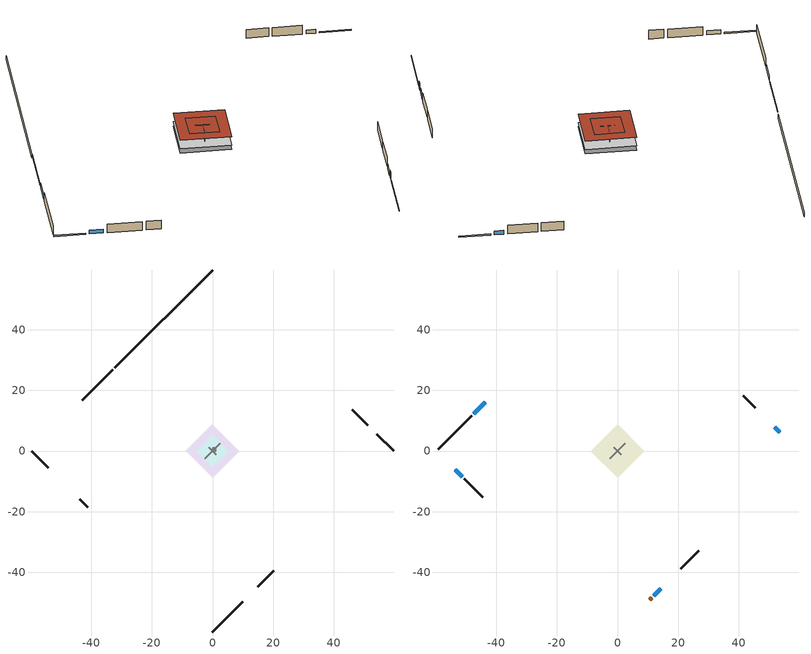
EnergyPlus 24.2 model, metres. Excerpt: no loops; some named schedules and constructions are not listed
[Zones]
crawlspace - vented
 floor foundation (Slab2 construction): -8.88,0 0,8.88 8.88,0 0,-8.88 z-0.91
 wall outside (RimJoist1 construction): -32.99,26.72 -42.92,16.79 z0.3:0.61
 wall outside (RimJoist2 construction): 59.71,0 54.19,5.52 z0.3:0.61
 wall outside (RimJoist3 construction): 0,-59.71 9.94,-49.77 z0.3:0.61
 wall outside (RimJoist4 construction): -59.71,0 -54.19,-5.52 z0.3:0.61
 wall foundation (FoundationWall1 construction): 0,59.71 -32.33,27.38 z-0.91:0.3
furnace airloop ret air zone
 floor adiabatic (AdiabaticConst): 0,0 0,1 1,1 1,0 z0
 wall adiabatic (AdiabaticConst): 0,1 0,0 1,0 1,1 0,1 z0:1
 ceiling adiabatic (AdiabaticConst): 1,0 1,1 0,1 0,0 z1
garage
 floor foundation (Slab1 construction): -5.17,0 0,5.17 5.17,0 0,-5.17 z0
 wall outside (Wall1 construction): 51.26,8.45 46.09,13.62 z0.3:2.74
 wall outside (Wall2 construction): 14.99,-44.72 20.16,-39.55 z0.3:2.74
 wall outside (Wall9 construction): -43.75,-15.96 -41.16,-18.55 z0.3:2.74
 wall to conditioned space (Wall5 construction Reversed): 2.59,2.59 -2.59,-2.59 z0.3:2.74
 wall to conditioned space (Wall6 construction Reversed): -1.29,1.29 1.29,-1.29 z0.3:2.74
 roof outside (Roof1 construction): 0,5.17 -5.17,0 0,-5.17 5.17,0 z2.74
conditioned space
 floor to crawlspace - vented (Floor1 construction): -8.88,0 0,8.88 8.88,0 0,-8.88 z0.3
 wall outside (AdiabaticWallConstruction 1): 10.59,-49.12 11.24,-48.47 z0.3:2.34
 wall outside (AdiabaticWallConstruction): -43.58,16.13 -47.44,12.27 z0.3:1.52; 53.54,6.17 51.92,7.79 z0.3:1.34; 11.9,-47.81 14.33,-45.38 z0.3:1.46; -53.54,-6.17 -51.15,-8.56 z0.3:1.4
 wall outside (Wall3 construction): -48.1,11.61 -59.05,0.66 z0.3:2.74
 wall outside (Wall4 construction): 45.43,14.28 41.55,18.16 z0.3:2.74
 wall outside (Wall7 construction): 20.82,-38.89 26.83,-32.88 z0.3:2.74
 wall outside (Wall8 construction): -50.49,-9.22 -44.41,-15.3 z0.3:2.74
 window (WindowConstruction): -43.58,16.13 -47.44,12.27 z0.3:1.52
 window (WindowConstruction 1): 53.54,6.17 51.92,7.79 z0.3:1.34
 window (WindowConstruction 2): 11.9,-47.81 14.33,-45.38 z0.3:1.46
 window (WindowConstruction 3): -53.54,-6.17 -51.15,-8.56 z0.3:1.4
 door (Door): 10.59,-49.12 11.24,-48.47 z0.3:2.34
 roof outside (Roof2 construction): 0,8.88 -8.88,0 0,-8.88 8.88,0 z2.74
[Material] Roughness=Rough; Thermal Absorptance=0.9
Name | Thickness {m} | Conductivity {W/m-K} | Density {kg/m3} | Specific Heat {J/kg-K} | Solar Absorptance | Visible Absorptance
floor covering | 0.0127 | 0.0433444 | 54.468 | 1339.84 | 0.6 | 0.6
floor stud and cavity | 0.1397 | 0.923637 | 92.3553 | 1139.71 | 0.7 | 0.7
gypsum board | 0.0127 | 0.160291 | 801 | 837.4 | 0.6 | 0.6
osb sheathing 0.5 in. 1 | 0.0127 | 0.115458 | 512.64 | 1214.23 | 0.7 | 0.7
osb sheathing 0.75 in. | 0.01905 | 0.115458 | 512.64 | 1214.23 | 0.7 | 0.7
wall rigid ins 1; wall rigid ins 2 | 0.051816 | 0.029427 | 32.04 | 1214.23 | 0.7 | 0.7
wall stud and cavity 2 | 0.1397 | 0.222524 | 139.0536 | 1170.24 | 0.7 | 0.7
[Construction]
Floor1 construction Reversed: floor covering, osb sheathing 0.75 in., floor stud and cavity
Wall5 construction: wall rigid ins 1, osb sheathing 0.5 in. 1, wall stud and cavity 2, gypsum board
Wall6 construction: wall rigid ins 2, osb sheathing 0.5 in. 1, wall stud and cavity 2, gypsum board
[EnergyManagementSystem:ProgramCallingManager]
infil_program_calling_manager: BeginZoneTimestepAfterInitHeatBalance; infil_program
natural_vent_program_calling_manager: BeginZoneTimestepAfterInitHeatBalance; natural_vent_program
total_airflows_program_calling_manager: EndOfZoneTimestepAfterZoneReporting; total_airflows_program
total_loads_program_calling_manager: EndOfZoneTimestepAfterZoneReporting; total_loads_program
unmet_hours_program_calling_manager: EndOfZoneTimestepBeforeZoneReporting; unmet_hours_program
water_heater_hpwh_EC_adj_ProgramManager: EndOfSystemTimestepBeforeHVACReporting; water_heater_hpwh_EC_adj
water_heater_ProgramManager: InsideHVACSystemIterationLoop; water_heater_Control; water_heater_InletAir
[EnergyManagementSystem:OutputVariable]
Name | EMS Variable | Type of Data in Variable | Update Frequency | EMS Program or Subroutine | Units
furnace supply fan disaggregate htg primary | furnace_supply_fan_primary_htg | Summed | SystemTimestep | furnace_supply_fan_disaggregate_program | J
loads_htg_tot_peakload_outvar; loads_htg_tot_annual_outvar; loads_htg_tot_timeseries_outvar | loads_htg_tot | Summed | ZoneTimestep | total_loads_program | J
loads_clg_tot_peakload_outvar; loads_clg_tot_annual_outvar; loads_clg_tot_timeseries_outvar | loads_clg_tot | Summed | ZoneTimestep | total_loads_program | J
htg_unmet_hours_annual_outvar; htg_unmet_hours_timeseries_outvar | htg_unmet_hours | Summed | ZoneTimestep | unmet_hours_program | hr
clg_unmet_hours_annual_outvar; clg_unmet_hours_timeseries_outvar | clg_unmet_hours | Summed | ZoneTimestep | unmet_hours_program | hr
loads_htg_roofs_annual_outvar; loads_htg_roofs_timeseries_outvar | loads_htg_roofs | Summed | ZoneTimestep | component_loads_program | J
loads_htg_ceilings_annual_outvar; loads_htg_ceilings_timeseries_outvar | loads_htg_ceilings | Summed | ZoneTimestep | component_loads_program | J
loads_htg_walls_annual_outvar; loads_htg_walls_timeseries_outvar | loads_htg_walls | Summed | ZoneTimestep | component_loads_program | J
loads_htg_rim_joists_annual_outvar; loads_htg_rim_joists_timeseries_outvar | loads_htg_rim_joists | Summed | ZoneTimestep | component_loads_program | J
loads_htg_foundation_walls_annual_outvar; loads_htg_foundation_walls_timeseries_outvar | loads_htg_foundation_walls | Summed | ZoneTimestep | component_loads_program | J
loads_htg_doors_annual_outvar; loads_htg_doors_timeseries_outvar | loads_htg_doors | Summed | ZoneTimestep | component_loads_program | J
loads_htg_windows_conduction_annual_outvar; loads_htg_windows_conduction_timeseries_outvar | loads_htg_windows_conduction | Summed | ZoneTimestep | component_loads_program | J
loads_htg_windows_solar_annual_outvar; loads_htg_windows_solar_timeseries_outvar | loads_htg_windows_solar | Summed | ZoneTimestep | component_loads_program | J
loads_htg_skylights_conduction_annual_outvar; loads_htg_skylights_conduction_timeseries_outvar | loads_htg_skylights_conduction | Summed | ZoneTimestep | component_loads_program | J
loads_htg_skylights_solar_annual_outvar; loads_htg_skylights_solar_timeseries_outvar | loads_htg_skylights_solar | Summed | ZoneTimestep | component_loads_program | J
loads_htg_floors_annual_outvar; loads_htg_floors_timeseries_outvar | loads_htg_floors | Summed | ZoneTimestep | component_loads_program | J
loads_htg_slabs_annual_outvar; loads_htg_slabs_timeseries_outvar | loads_htg_slabs | Summed | ZoneTimestep | component_loads_program | J
loads_htg_internal_mass_annual_outvar; loads_htg_internal_mass_timeseries_outvar | loads_htg_internal_mass | Summed | ZoneTimestep | component_loads_program | J
loads_htg_infil_annual_outvar; loads_htg_infil_timeseries_outvar | loads_htg_infil | Summed | ZoneTimestep | component_loads_program | J
loads_htg_natvent_annual_outvar; loads_htg_natvent_timeseries_outvar | loads_htg_natvent | Summed | ZoneTimestep | component_loads_program | J
loads_htg_mechvent_annual_outvar; loads_htg_mechvent_timeseries_outvar | loads_htg_mechvent | Summed | ZoneTimestep | component_loads_program | J
loads_htg_whf_annual_outvar; loads_htg_whf_timeseries_outvar | loads_htg_whf | Summed | ZoneTimestep | component_loads_program | J
loads_htg_ducts_annual_outvar; loads_htg_ducts_timeseries_outvar | loads_htg_ducts | Summed | ZoneTimestep | component_loads_program | J
loads_htg_intgains_annual_outvar; loads_htg_intgains_timeseries_outvar | loads_htg_intgains | Summed | ZoneTimestep | component_loads_program | J
loads_htg_lighting_annual_outvar; loads_htg_lighting_timeseries_outvar | loads_htg_lighting | Summed | ZoneTimestep | component_loads_program | J
loads_clg_roofs_annual_outvar; loads_clg_roofs_timeseries_outvar | loads_clg_roofs | Summed | ZoneTimestep | component_loads_program | J
loads_clg_ceilings_annual_outvar; loads_clg_ceilings_timeseries_outvar | loads_clg_ceilings | Summed | ZoneTimestep | component_loads_program | J
loads_clg_walls_annual_outvar; loads_clg_walls_timeseries_outvar | loads_clg_walls | Summed | ZoneTimestep | component_loads_program | J
loads_clg_rim_joists_annual_outvar; loads_clg_rim_joists_timeseries_outvar | loads_clg_rim_joists | Summed | ZoneTimestep | component_loads_program | J
loads_clg_foundation_walls_annual_outvar; loads_clg_foundation_walls_timeseries_outvar | loads_clg_foundation_walls | Summed | ZoneTimestep | component_loads_program | J
loads_clg_doors_annual_outvar; loads_clg_doors_timeseries_outvar | loads_clg_doors | Summed | ZoneTimestep | component_loads_program | J
loads_clg_windows_conduction_annual_outvar; loads_clg_windows_conduction_timeseries_outvar | loads_clg_windows_conduction | Summed | ZoneTimestep | component_loads_program | J
loads_clg_windows_solar_annual_outvar; loads_clg_windows_solar_timeseries_outvar | loads_clg_windows_solar | Summed | ZoneTimestep | component_loads_program | J
loads_clg_skylights_conduction_annual_outvar; loads_clg_skylights_conduction_timeseries_outvar | loads_clg_skylights_conduction | Summed | ZoneTimestep | component_loads_program | J
loads_clg_skylights_solar_annual_outvar; loads_clg_skylights_solar_timeseries_outvar | loads_clg_skylights_solar | Summed | ZoneTimestep | component_loads_program | J
loads_clg_floors_annual_outvar; loads_clg_floors_timeseries_outvar | loads_clg_floors | Summed | ZoneTimestep | component_loads_program | J
loads_clg_slabs_annual_outvar; loads_clg_slabs_timeseries_outvar | loads_clg_slabs | Summed | ZoneTimestep | component_loads_program | J
loads_clg_internal_mass_annual_outvar; loads_clg_internal_mass_timeseries_outvar | loads_clg_internal_mass | Summed | ZoneTimestep | component_loads_program | J
loads_clg_infil_annual_outvar; loads_clg_infil_timeseries_outvar | loads_clg_infil | Summed | ZoneTimestep | component_loads_program | J
loads_clg_natvent_annual_outvar; loads_clg_natvent_timeseries_outvar | loads_clg_natvent | Summed | ZoneTimestep | component_loads_program | J
loads_clg_mechvent_annual_outvar; loads_clg_mechvent_timeseries_outvar | loads_clg_mechvent | Summed | ZoneTimestep | component_loads_program | J
loads_clg_whf_annual_outvar; loads_clg_whf_timeseries_outvar | loads_clg_whf | Summed | ZoneTimestep | component_loads_program | J
loads_clg_ducts_annual_outvar; loads_clg_ducts_timeseries_outvar | loads_clg_ducts | Summed | ZoneTimestep | component_loads_program | J
loads_clg_intgains_annual_outvar; loads_clg_intgains_timeseries_outvar | loads_clg_intgains | Summed | ZoneTimestep | component_loads_program | J
loads_clg_lighting_annual_outvar; loads_clg_lighting_timeseries_outvar | loads_clg_lighting | Summed | ZoneTimestep | component_loads_program | J
total_infil_flow_rate_timeseries_outvar | total_infil_flow_rate | Averaged | ZoneTimestep | total_airflows_program | m^3/s
total_mechvent_flow_rate_timeseries_outvar | total_mechvent_flow_rate | Averaged | ZoneTimestep | total_airflows_program | m^3/s
total_natvent_flow_rate_timeseries_outvar | total_natvent_flow_rate | Averaged | ZoneTimestep | total_airflows_program | m^3/s
total_whf_flow_rate_timeseries_outvar | total_whf_flow_rate | Averaged | ZoneTimestep | total_airflows_program | m^3/s
[Schedule:Day:Interval]
trans schedule winter=0.85 summer=0.7 day; trans schedule winter=0.85 summer=0.7 day 2: No, 24:00, 0.85
trans schedule winter=0.85 summer=0.7 day 1: No, 24:00, 0.7
trans schedule winter=0.85 summer=0.7 default day; mech vent bath fan 0 schedule default day; mech vent range fan 0 schedule default day; misc permanent spa heater schedule default day; misc permanent spa pump schedule default day; general water use schedule default day; cooling season schedule day; cooling season schedule day 2; cooling season schedule default day; exterior lighting schedule default day; natural vent schedule default day: No, 24:00, 0
mech vent bath fan 0 schedule day: No, 01:00, 1, 24:00, 0
mech vent range fan 0 schedule day: No, 07:00, 0, 08:00, 1, 24:00, 0
misc permanent spa heater schedule day; misc permanent spa heater schedule day 6: No, 01:00, 0.145464, 02:00, 0.175769, 03:00, 0.145464, 04:00, 0.175769, 05:00, 0.284867, 06:00, 0.406087, 07:00, 0.345477, 09:00, 0.145464, 10:00, 0.115159, 11:00, 0.090915, 14:00, 0.084854, 15:00, 0.145464, 16:00, 0.351538, 17:00, 0.763686, 18:00, 0.739442, 19:00, 0.412148, 20:00, 0.369721, 21:00, 0.309111, 22:00, 0.260623, 24:00, 0.145464
misc permanent spa heater schedule day 1: No, 01:00, 0.145116, 02:00, 0.175349, 03:00, 0.145116, 04:00, 0.175349, 05:00, 0.284186, 06:00, 0.405117, 07:00, 0.344652, 09:00, 0.145116, 10:00, 0.114884, 11:00, 0.0906978, 14:00, 0.0846513, 15:00, 0.145116, 16:00, 0.350698, 17:00, 0.761861, 18:00, 0.737675, 19:00, 0.411163, 20:00, 0.368838, 21:00, 0.308372, 22:00, 0.26, 24:00, 0.145116
misc permanent spa heater schedule day 2: No, 01:00, 0.188391, 02:00, 0.227639, 03:00, 0.188391, 04:00, 0.227639, 05:00, 0.368932, 06:00, 0.525924, 07:00, 0.447428, 09:00, 0.188391, 10:00, 0.149143, 11:00, 0.117744, 14:00, 0.109895, 15:00, 0.188391, 16:00, 0.455277, 17:00, 0.989051, 18:00, 0.957653, 19:00, 0.533774, 20:00, 0.478826, 21:00, 0.40033, 22:00, 0.337533, 24:00, 0.188391
misc permanent spa heater schedule day 3; misc permanent spa pump schedule day 5; misc permanent spa pump schedule day 7: No, 01:00, 0.190476, 02:00, 0.230159, 03:00, 0.190476, 04:00, 0.230159, 05:00, 0.373016, 06:00, 0.531746, 07:00, 0.452381, 09:00, 0.190476, 10:00, 0.150794, 11:00, 0.119048, 14:00, 0.111111, 15:00, 0.190476, 16:00, 0.460317, 17:00, 1, 18:00, 0.968254, 19:00, 0.539683, 20:00, 0.484127, 21:00, 0.404762, 22:00, 0.34127, 24:00, 0.190476
misc permanent spa heater schedule day 4: No, 01:00, 0.1618, 02:00, 0.195509, 03:00, 0.1618, 04:00, 0.195509, 05:00, 0.316859, 06:00, 0.451693, 07:00, 0.384276, 09:00, 0.1618, 10:00, 0.128092, 11:00, 0.101125, 14:00, 0.0943836, 15:00, 0.1618, 16:00, 0.391018, 17:00, 0.849453, 18:00, 0.822486, 19:00, 0.458435, 20:00, 0.411243, 21:00, 0.343826, 22:00, 0.289893, 24:00, 0.1618
misc permanent spa heater schedule day 5: No, 01:00, 0.160758, 02:00, 0.194249, 03:00, 0.160758, 04:00, 0.194249, 05:00, 0.314817, 06:00, 0.448782, 07:00, 0.3818, 09:00, 0.160758, 10:00, 0.127267, 11:00, 0.100474, 14:00, 0.0937753, 15:00, 0.160758, 16:00, 0.388498, 17:00, 0.843978, 18:00, 0.817185, 19:00, 0.45548, 20:00, 0.408593, 21:00, 0.34161, 22:00, 0.288024, 24:00, 0.160758
misc permanent spa pump schedule day; misc permanent spa pump schedule day 2; misc permanent spa pump schedule day 4; misc permanent spa pump schedule day 8; misc permanent spa pump schedule day 10: No, 01:00, 0.151232, 02:00, 0.182738, 03:00, 0.151232, 04:00, 0.182738, 05:00, 0.296162, 06:00, 0.422188, 07:00, 0.359175, 09:00, 0.151232, 10:00, 0.119725, 11:00, 0.0945197, 14:00, 0.0882184, 15:00, 0.151232, 16:00, 0.365476, 17:00, 0.793966, 18:00, 0.76876, 19:00, 0.428489, 20:00, 0.38438, 21:00, 0.321367, 22:00, 0.270956, 24:00, 0.151232
misc permanent spa pump schedule day 1: No, 01:00, 0.152381, 02:00, 0.184127, 03:00, 0.152381, 04:00, 0.184127, 05:00, 0.298413, 06:00, 0.425397, 07:00, 0.361905, 09:00, 0.152381, 10:00, 0.120635, 11:00, 0.0952381, 14:00, 0.0888889, 15:00, 0.152381, 16:00, 0.368254, 17:00, 0.8, 18:00, 0.774603, 19:00, 0.431746, 20:00, 0.387302, 21:00, 0.32381, 22:00, 0.273016, 24:00, 0.152381
misc permanent spa pump schedule day 3; misc permanent spa pump schedule day 9: No, 01:00, 0.150246, 02:00, 0.181548, 03:00, 0.150246, 04:00, 0.181548, 05:00, 0.294232, 06:00, 0.419438, 07:00, 0.356835, 09:00, 0.150246, 10:00, 0.118945, 11:00, 0.0939039, 14:00, 0.0876437, 15:00, 0.150246, 16:00, 0.363095, 17:00, 0.788793, 18:00, 0.763752, 19:00, 0.425698, 20:00, 0.381876, 21:00, 0.319273, 22:00, 0.269191, 24:00, 0.150246
misc permanent spa pump schedule day 6: No, 01:00, 0.190148, 02:00, 0.229762, 03:00, 0.190148, 04:00, 0.229762, 05:00, 0.372373, 06:00, 0.530829, 07:00, 0.451601, 09:00, 0.190148, 10:00, 0.150534, 11:00, 0.118842, 14:00, 0.11092, 15:00, 0.190148, 16:00, 0.459524, 17:00, 0.998276, 18:00, 0.966585, 19:00, 0.538752, 20:00, 0.483292, 21:00, 0.404064, 22:00, 0.340681, 24:00, 0.190148
general water use schedule day: No, 01:00, 0.315068, 03:00, 0.287671, 04:00, 0.342466, 05:00, 0.369863, 06:00, 0.520548, 07:00, 0.60274, 08:00, 0.534247, 10:00, 0.506849, 11:00, 0.465753, 14:00, 0.479452, 15:00, 0.534247, 16:00, 0.589041, 17:00, 0.69863, 18:00, 0.876712, 19:00, 0.890411, 20:00, 0.986301, 21:00, 1, 22:00, 0.863014, 23:00, 0.616438, 24:00, 0.465753
cooling season schedule day 1; natural vent schedule day: No, 24:00, 1
exterior lighting schedule day: No, 01:00, 0.566667, 03:00, 0.524167, 05:00, 0.495833, 06:00, 0.5525, 07:00, 0.623333, 08:00, 0.580833, 09:00, 0.439167, 10:00, 0.354167, 12:00, 0.34, 13:00, 0.354167, 14:00, 0.396667, 15:00, 0.425, 16:00, 0.495833, 17:00, 0.623333, 18:00, 0.793333, 19:00, 0.906667, 20:00, 0.963333, 21:00, 0.991667, 22:00, 0.920833, 23:00, 0.793333, 24:00, 0.665833
exterior lighting schedule day 1: No, 01:00, 0.528571, 03:00, 0.488929, 05:00, 0.4625, 06:00, 0.515357, 07:00, 0.581429, 08:00, 0.541786, 09:00, 0.409643, 10:00, 0.330357, 12:00, 0.317143, 13:00, 0.330357, 14:00, 0.37, 15:00, 0.396429, 16:00, 0.4625, 17:00, 0.581429, 18:00, 0.74, 19:00, 0.845714, 20:00, 0.898571, 21:00, 0.925, 22:00, 0.858929, 23:00, 0.74, 24:00, 0.621071
exterior lighting schedule day 10: No, 01:00, 0.552381, 03:00, 0.510952, 05:00, 0.483333, 06:00, 0.538571, 07:00, 0.607619, 08:00, 0.56619, 09:00, 0.428095, 10:00, 0.345238, 12:00, 0.331429, 13:00, 0.345238, 14:00, 0.386667, 15:00, 0.414286, 16:00, 0.483333, 17:00, 0.607619, 18:00, 0.773333, 19:00, 0.88381, 20:00, 0.939048, 21:00, 0.966667, 22:00, 0.897619, 23:00, 0.773333, 24:00, 0.649048
exterior lighting schedule day 11: No, 01:00, 0.571429, 03:00, 0.528571, 05:00, 0.5, 06:00, 0.557143, 07:00, 0.628571, 08:00, 0.585714, 09:00, 0.442857, 10:00, 0.357143, 12:00, 0.342857, 13:00, 0.357143, 14:00, 0.4, 15:00, 0.428571, 16:00, 0.5, 17:00, 0.628571, 18:00, 0.8, 19:00, 0.914286, 20:00, 0.971429, 21:00, 1, 22:00, 0.928571, 23:00, 0.8, 24:00, 0.671429
exterior lighting schedule day 2: No, 01:00, 0.485714, 03:00, 0.449286, 05:00, 0.425, 06:00, 0.473571, 07:00, 0.534286, 08:00, 0.497857, 09:00, 0.376429, 10:00, 0.303571, 12:00, 0.291429, 13:00, 0.303571, 14:00, 0.34, 15:00, 0.364286, 16:00, 0.425, 17:00, 0.534286, 18:00, 0.68, 19:00, 0.777143, 20:00, 0.825714, 21:00, 0.85, 22:00, 0.789286, 23:00, 0.68, 24:00, 0.570714
exterior lighting schedule day 3: No, 01:00, 0.442857, 03:00, 0.409643, 05:00, 0.3875, 06:00, 0.431786, 07:00, 0.487143, 08:00, 0.453929, 09:00, 0.343214, 10:00, 0.276786, 12:00, 0.265714, 13:00, 0.276786, 14:00, 0.31, 15:00, 0.332143, 16:00, 0.3875, 17:00, 0.487143, 18:00, 0.62, 19:00, 0.708571, 20:00, 0.752857, 21:00, 0.775, 22:00, 0.719643, 23:00, 0.62, 24:00, 0.520357
exterior lighting schedule day 4: No, 01:00, 0.4, 03:00, 0.37, 05:00, 0.35, 06:00, 0.39, 07:00, 0.44, 08:00, 0.41, 09:00, 0.31, 10:00, 0.25, 12:00, 0.24, 13:00, 0.25, 14:00, 0.28, 15:00, 0.3, 16:00, 0.35, 17:00, 0.44, 18:00, 0.56, 19:00, 0.64, 20:00, 0.68, 21:00, 0.7, 22:00, 0.65, 23:00, 0.56, 24:00, 0.47
exterior lighting schedule day 5: No, 01:00, 0.380952, 03:00, 0.352381, 05:00, 0.333333, 06:00, 0.371429, 07:00, 0.419048, 08:00, 0.390476, 09:00, 0.295238, 10:00, 0.238095, 12:00, 0.228571, 13:00, 0.238095, 14:00, 0.266667, 15:00, 0.285714, 16:00, 0.333333, 17:00, 0.419048, 18:00, 0.533333, 19:00, 0.609524, 20:00, 0.647619, 21:00, 0.666667, 22:00, 0.619048, 23:00, 0.533333, 24:00, 0.447619
exterior lighting schedule day 6: No, 01:00, 0.390476, 03:00, 0.36119, 05:00, 0.341667, 06:00, 0.380714, 07:00, 0.429524, 08:00, 0.400238, 09:00, 0.302619, 10:00, 0.244048, 12:00, 0.234286, 13:00, 0.244048, 14:00, 0.273333, 15:00, 0.292857, 16:00, 0.341667, 17:00, 0.429524, 18:00, 0.546667, 19:00, 0.624762, 20:00, 0.66381, 21:00, 0.683333, 22:00, 0.634524, 23:00, 0.546667, 24:00, 0.45881
exterior lighting schedule day 7: No, 01:00, 0.419048, 03:00, 0.387619, 05:00, 0.366667, 06:00, 0.408571, 07:00, 0.460952, 08:00, 0.429524, 09:00, 0.324762, 10:00, 0.261905, 12:00, 0.251429, 13:00, 0.261905, 14:00, 0.293333, 15:00, 0.314286, 16:00, 0.366667, 17:00, 0.460952, 18:00, 0.586667, 19:00, 0.670476, 20:00, 0.712381, 21:00, 0.733333, 22:00, 0.680952, 23:00, 0.586667, 24:00, 0.492381
exterior lighting schedule day 8: No, 01:00, 0.466667, 03:00, 0.431667, 05:00, 0.408333, 06:00, 0.455, 07:00, 0.513333, 08:00, 0.478333, 09:00, 0.361667, 10:00, 0.291667, 12:00, 0.28, 13:00, 0.291667, 14:00, 0.326667, 15:00, 0.35, 16:00, 0.408333, 17:00, 0.513333, 18:00, 0.653333, 19:00, 0.746667, 20:00, 0.793333, 21:00, 0.816667, 22:00, 0.758333, 23:00, 0.653333, 24:00, 0.548333
exterior lighting schedule day 9: No, 01:00, 0.509524, 03:00, 0.47131, 05:00, 0.445833, 06:00, 0.496786, 07:00, 0.560476, 08:00, 0.522262, 09:00, 0.394881, 10:00, 0.318452, 12:00, 0.305714, 13:00, 0.318452, 14:00, 0.356667, 15:00, 0.382143, 16:00, 0.445833, 17:00, 0.560476, 18:00, 0.713333, 19:00, 0.815238, 20:00, 0.86619, 21:00, 0.891667, 22:00, 0.827976, 23:00, 0.713333, 24:00, 0.59869
[Schedule:Week:Daily]
misc permanent spa pump schedule Week Rule - Aug26-Sep1: misc permanent spa pump schedule day 6, misc permanent spa pump schedule day 6, misc permanent spa pump schedule day 6, misc permanent spa pump schedule day 6, misc permanent spa pump schedule day 6, misc permanent spa pump schedule day 6, misc permanent spa pump schedule day 7, misc permanent spa pump schedule default day, misc permanent spa pump schedule default day, misc permanent spa pump schedule default day, misc permanent spa pump schedule default day, misc permanent spa pump schedule default day
misc permanent spa pump schedule Week Rule - Sep2-Sep29: misc permanent spa pump schedule day 7, misc permanent spa pump schedule day 7, misc permanent spa pump schedule day 7, misc permanent spa pump schedule day 7, misc permanent spa pump schedule day 7, misc permanent spa pump schedule day 7, misc permanent spa pump schedule day 7, misc permanent spa pump schedule default day, misc permanent spa pump schedule default day, misc permanent spa pump schedule default day, misc permanent spa pump schedule default day, misc permanent spa pump schedule default day
misc permanent spa pump schedule Week Rule - Sep30-Oct6: misc permanent spa pump schedule day 7, misc permanent spa pump schedule day 8, misc permanent spa pump schedule day 8, misc permanent spa pump schedule day 8, misc permanent spa pump schedule day 8, misc permanent spa pump schedule day 8, misc permanent spa pump schedule day 8, misc permanent spa pump schedule default day, misc permanent spa pump schedule default day, misc permanent spa pump schedule default day, misc permanent spa pump schedule default day, misc permanent spa pump schedule default day
misc permanent spa pump schedule Week Rule - Oct7-Oct27: misc permanent spa pump schedule day 8, misc permanent spa pump schedule day 8, misc permanent spa pump schedule day 8, misc permanent spa pump schedule day 8, misc permanent spa pump schedule day 8, misc permanent spa pump schedule day 8, misc permanent spa pump schedule day 8, misc permanent spa pump schedule default day, misc permanent spa pump schedule default day, misc permanent spa pump schedule default day, misc permanent spa pump schedule default day, misc permanent spa pump schedule default day
misc permanent spa pump schedule Week Rule - Oct28-Nov3: misc permanent spa pump schedule day 8, misc permanent spa pump schedule day 8, misc permanent spa pump schedule day 8, misc permanent spa pump schedule day 8, misc permanent spa pump schedule day 9, misc permanent spa pump schedule day 9, misc permanent spa pump schedule day 9, misc permanent spa pump schedule default day, misc permanent spa pump schedule default day, misc permanent spa pump schedule default day, misc permanent spa pump schedule default day, misc permanent spa pump schedule default day
misc permanent spa pump schedule Week Rule - Nov4-Nov24: misc permanent spa pump schedule day 9, misc permanent spa pump schedule day 9, misc permanent spa pump schedule day 9, misc permanent spa pump schedule day 9, misc permanent spa pump schedule day 9, misc permanent spa pump schedule day 9, misc permanent spa pump schedule day 9, misc permanent spa pump schedule default day, misc permanent spa pump schedule default day, misc permanent spa pump schedule default day, misc permanent spa pump schedule default day, misc permanent spa pump schedule default day
misc permanent spa pump schedule Week Rule - Nov25-Dec1: misc permanent spa pump schedule day 9, misc permanent spa pump schedule day 9, misc permanent spa pump schedule day 9, misc permanent spa pump schedule day 9, misc permanent spa pump schedule day 9, misc permanent spa pump schedule day 9, misc permanent spa pump schedule day 10, misc permanent spa pump schedule default day, misc permanent spa pump schedule default day, misc permanent spa pump schedule default day, misc permanent spa pump schedule default day, misc permanent spa pump schedule default day
misc permanent spa pump schedule Week Rule - Dec2-Dec31: misc permanent spa pump schedule day 10, misc permanent spa pump schedule day 10, misc permanent spa pump schedule day 10, misc permanent spa pump schedule day 10, misc permanent spa pump schedule day 10, misc permanent spa pump schedule day 10, misc permanent spa pump schedule day 10, misc permanent spa pump schedule default day, misc permanent spa pump schedule default day, misc permanent spa pump schedule default day, misc permanent spa pump schedule default day, misc permanent spa pump schedule default day
general water use schedule Week Rule - Jan1-Dec31: general water use schedule day, general water use schedule day, general water use schedule day, general water use schedule day, general water use schedule day, general water use schedule day, general water use schedule day, general water use schedule default day, general water use schedule default day, general water use schedule default day, general water use schedule default day, general water use schedule default day
cooling season schedule Week Rule - Jan1-May26: cooling season schedule day, cooling season schedule day, cooling season schedule day, cooling season schedule day, cooling season schedule day, cooling season schedule day, cooling season schedule day, cooling season schedule default day, cooling season schedule default day, cooling season schedule default day, cooling season schedule default day, cooling season schedule default day
cooling season schedule Week Rule - May27-Jun2: cooling season schedule day, cooling season schedule day, cooling season schedule day, cooling season schedule day, cooling season schedule day, cooling season schedule day 1, cooling season schedule day 1, cooling season schedule default day, cooling season schedule default day, cooling season schedule default day, cooling season schedule default day, cooling season schedule default day
cooling season schedule Week Rule - Jun3-Sep29: cooling season schedule day 1, cooling season schedule day 1, cooling season schedule day 1, cooling season schedule day 1, cooling season schedule day 1, cooling season schedule day 1, cooling season schedule day 1, cooling season schedule default day, cooling season schedule default day, cooling season schedule default day, cooling season schedule default day, cooling season schedule default day
cooling season schedule Week Rule - Sep30-Oct6: cooling season schedule day 1, cooling season schedule day 2, cooling season schedule day 2, cooling season schedule day 2, cooling season schedule day 2, cooling season schedule day 2, cooling season schedule day 2, cooling season schedule default day, cooling season schedule default day, cooling season schedule default day, cooling season schedule default day, cooling season schedule default day
cooling season schedule Week Rule - Oct7-Dec31: cooling season schedule day 2, cooling season schedule day 2, cooling season schedule day 2, cooling season schedule day 2, cooling season schedule day 2, cooling season schedule day 2, cooling season schedule day 2, cooling season schedule default day, cooling season schedule default day, cooling season schedule default day, cooling season schedule default day, cooling season schedule default day
exterior lighting schedule Week Rule - Jan1-Jan27: exterior lighting schedule day, exterior lighting schedule day, exterior lighting schedule day, exterior lighting schedule day, exterior lighting schedule day, exterior lighting schedule day, exterior lighting schedule day, exterior lighting schedule default day, exterior lighting schedule default day, exterior lighting schedule default day, exterior lighting schedule default day, exterior lighting schedule default day
exterior lighting schedule Week Rule - Jan28-Feb3: exterior lighting schedule day, exterior lighting schedule day, exterior lighting schedule day, exterior lighting schedule day, exterior lighting schedule day 1, exterior lighting schedule day 1, exterior lighting schedule day 1, exterior lighting schedule default day, exterior lighting schedule default day, exterior lighting schedule default day, exterior lighting schedule default day, exterior lighting schedule default day
exterior lighting schedule Week Rule - Feb4-Feb24: exterior lighting schedule day 1, exterior lighting schedule day 1, exterior lighting schedule day 1, exterior lighting schedule day 1, exterior lighting schedule day 1, exterior lighting schedule day 1, exterior lighting schedule day 1, exterior lighting schedule default day, exterior lighting schedule default day, exterior lighting schedule default day, exterior lighting schedule default day, exterior lighting schedule default day
exterior lighting schedule Week Rule - Feb25-Mar3: exterior lighting schedule day 1, exterior lighting schedule day 1, exterior lighting schedule day 1, exterior lighting schedule day 1, exterior lighting schedule day 2, exterior lighting schedule day 2, exterior lighting schedule day 2, exterior lighting schedule default day, exterior lighting schedule default day, exterior lighting schedule default day, exterior lighting schedule default day, exterior lighting schedule default day
exterior lighting schedule Week Rule - Mar4-Mar31: exterior lighting schedule day 2, exterior lighting schedule day 2, exterior lighting schedule day 2, exterior lighting schedule day 2, exterior lighting schedule day 2, exterior lighting schedule day 2, exterior lighting schedule day 2, exterior lighting schedule default day, exterior lighting schedule default day, exterior lighting schedule default day, exterior lighting schedule default day, exterior lighting schedule default day
exterior lighting schedule Week Rule - Apr1-Apr28: exterior lighting schedule day 3, exterior lighting schedule day 3, exterior lighting schedule day 3, exterior lighting schedule day 3, exterior lighting schedule day 3, exterior lighting schedule day 3, exterior lighting schedule day 3, exterior lighting schedule default day, exterior lighting schedule default day, exterior lighting schedule default day, exterior lighting schedule default day, exterior lighting schedule default day
exterior lighting schedule Week Rule - Apr29-May5: exterior lighting schedule day 3, exterior lighting schedule day 3, exterior lighting schedule day 4, exterior lighting schedule day 4, exterior lighting schedule day 4, exterior lighting schedule day 4, exterior lighting schedule day 4, exterior lighting schedule default day, exterior lighting schedule default day, exterior lighting schedule default day, exterior lighting schedule default day, exterior lighting schedule default day
exterior lighting schedule Week Rule - May6-May26: exterior lighting schedule day 4, exterior lighting schedule day 4, exterior lighting schedule day 4, exterior lighting schedule day 4, exterior lighting schedule day 4, exterior lighting schedule day 4, exterior lighting schedule day 4, exterior lighting schedule default day, exterior lighting schedule default day, exterior lighting schedule default day, exterior lighting schedule default day, exterior lighting schedule default day
exterior lighting schedule Week Rule - May27-Jun2: exterior lighting schedule day 4, exterior lighting schedule day 4, exterior lighting schedule day 4, exterior lighting schedule day 4, exterior lighting schedule day 4, exterior lighting schedule day 5, exterior lighting schedule day 5, exterior lighting schedule default day, exterior lighting schedule default day, exterior lighting schedule default day, exterior lighting schedule default day, exterior lighting schedule default day
exterior lighting schedule Week Rule - Jun3-Jun30: exterior lighting schedule day 5, exterior lighting schedule day 5, exterior lighting schedule day 5, exterior lighting schedule day 5, exterior lighting schedule day 5, exterior lighting schedule day 5, exterior lighting schedule day 5, exterior lighting schedule default day, exterior lighting schedule default day, exterior lighting schedule default day, exterior lighting schedule default day, exterior lighting schedule default day
exterior lighting schedule Week Rule - Jul1-Jul28: exterior lighting schedule day 6, exterior lighting schedule day 6, exterior lighting schedule day 6, exterior lighting schedule day 6, exterior lighting schedule day 6, exterior lighting schedule day 6, exterior lighting schedule day 6, exterior lighting schedule default day, exterior lighting schedule default day, exterior lighting schedule default day, exterior lighting schedule default day, exterior lighting schedule default day
exterior lighting schedule Week Rule - Jul29-Aug4: exterior lighting schedule day 6, exterior lighting schedule day 6, exterior lighting schedule day 6, exterior lighting schedule day 7, exterior lighting schedule day 7, exterior lighting schedule day 7, exterior lighting schedule day 7, exterior lighting schedule default day, exterior lighting schedule default day, exterior lighting schedule default day, exterior lighting schedule default day, exterior lighting schedule default day
exterior lighting schedule Week Rule - Aug5-Aug25: exterior lighting schedule day 7, exterior lighting schedule day 7, exterior lighting schedule day 7, exterior lighting schedule day 7, exterior lighting schedule day 7, exterior lighting schedule day 7, exterior lighting schedule day 7, exterior lighting schedule default day, exterior lighting schedule default day, exterior lighting schedule default day, exterior lighting schedule default day, exterior lighting schedule default day
exterior lighting schedule Week Rule - Aug26-Sep1: exterior lighting schedule day 7, exterior lighting schedule day 7, exterior lighting schedule day 7, exterior lighting schedule day 7, exterior lighting schedule day 7, exterior lighting schedule day 7, exterior lighting schedule day 8, exterior lighting schedule default day, exterior lighting schedule default day, exterior lighting schedule default day, exterior lighting schedule default day, exterior lighting schedule default day
exterior lighting schedule Week Rule - Sep2-Sep29: exterior lighting schedule day 8, exterior lighting schedule day 8, exterior lighting schedule day 8, exterior lighting schedule day 8, exterior lighting schedule day 8, exterior lighting schedule day 8, exterior lighting schedule day 8, exterior lighting schedule default day, exterior lighting schedule default day, exterior lighting schedule default day, exterior lighting schedule default day, exterior lighting schedule default day
exterior lighting schedule Week Rule - Sep30-Oct6: exterior lighting schedule day 8, exterior lighting schedule day 9, exterior lighting schedule day 9, exterior lighting schedule day 9, exterior lighting schedule day 9, exterior lighting schedule day 9, exterior lighting schedule day 9, exterior lighting schedule default day, exterior lighting schedule default day, exterior lighting schedule default day, exterior lighting schedule default day, exterior lighting schedule default day
exterior lighting schedule Week Rule - Oct7-Oct27: exterior lighting schedule day 9, exterior lighting schedule day 9, exterior lighting schedule day 9, exterior lighting schedule day 9, exterior lighting schedule day 9, exterior lighting schedule day 9, exterior lighting schedule day 9, exterior lighting schedule default day, exterior lighting schedule default day, exterior lighting schedule default day, exterior lighting schedule default day, exterior lighting schedule default day
exterior lighting schedule Week Rule - Oct28-Nov3: exterior lighting schedule day 9, exterior lighting schedule day 9, exterior lighting schedule day 9, exterior lighting schedule day 9, exterior lighting schedule day 10, exterior lighting schedule day 10, exterior lighting schedule day 10, exterior lighting schedule default day, exterior lighting schedule default day, exterior lighting schedule default day, exterior lighting schedule default day, exterior lighting schedule default day
exterior lighting schedule Week Rule - Nov4-Nov24: exterior lighting schedule day 10, exterior lighting schedule day 10, exterior lighting schedule day 10, exterior lighting schedule day 10, exterior lighting schedule day 10, exterior lighting schedule day 10, exterior lighting schedule day 10, exterior lighting schedule default day, exterior lighting schedule default day, exterior lighting schedule default day, exterior lighting schedule default day, exterior lighting schedule default day
exterior lighting schedule Week Rule - Nov25-Dec1: exterior lighting schedule day 10, exterior lighting schedule day 10, exterior lighting schedule day 10, exterior lighting schedule day 10, exterior lighting schedule day 10, exterior lighting schedule day 10, exterior lighting schedule day 11, exterior lighting schedule default day, exterior lighting schedule default day, exterior lighting schedule default day, exterior lighting schedule default day, exterior lighting schedule default day
exterior lighting schedule Week Rule - Dec2-Dec31: exterior lighting schedule day 11, exterior lighting schedule day 11, exterior lighting schedule day 11, exterior lighting schedule day 11, exterior lighting schedule day 11, exterior lighting schedule day 11, exterior lighting schedule day 11, exterior lighting schedule default day, exterior lighting schedule default day, exterior lighting schedule default day, exterior lighting schedule default day, exterior lighting schedule default day
natural vent schedule Week Rule - Jan1-Jan6: natural vent schedule day, natural vent schedule day, natural vent schedule default day, natural vent schedule day, natural vent schedule default day, natural vent schedule day, natural vent schedule default day, natural vent schedule default day, natural vent schedule default day, natural vent schedule default day, natural vent schedule default day, natural vent schedule default day
natural vent schedule Week Rule - Jan7-Dec31: natural vent schedule default day, natural vent schedule day, natural vent schedule default day, natural vent schedule day, natural vent schedule default day, natural vent schedule day, natural vent schedule default day, natural vent schedule default day, natural vent schedule default day, natural vent schedule default day, natural vent schedule default day, natural vent schedule default day
[Schedule:Year]
cooling season schedule: cooling season schedule Week Rule - Jan1-May26, 1, 1, 5, 26, cooling season schedule Week Rule - May27-Jun2, 5, 27, 6, 2, cooling season schedule Week Rule - Jun3-Sep29, 6, 3, 9, 29, cooling season schedule Week Rule - Sep30-Oct6, 9, 30, 10, 6, cooling season schedule Week Rule - Oct7-Dec31, 10, 7, 12, 31
natural vent schedule: natural vent schedule Week Rule - Jan1-Jan6, 1, 1, 1, 6, natural vent schedule Week Rule - Jan7-Dec31, 1, 7, 12, 31
[Schedule:File]
hot_water_dishwasher: File=in.schedules.csv; Column Number=6; Rows to Skip at Top=1; Number of Hours of Data=8760; Column Separator=Comma; Interpolate to Timestep=Yes; Minutes per Item=15; Adjust Schedule for Daylight Savings=Yes
